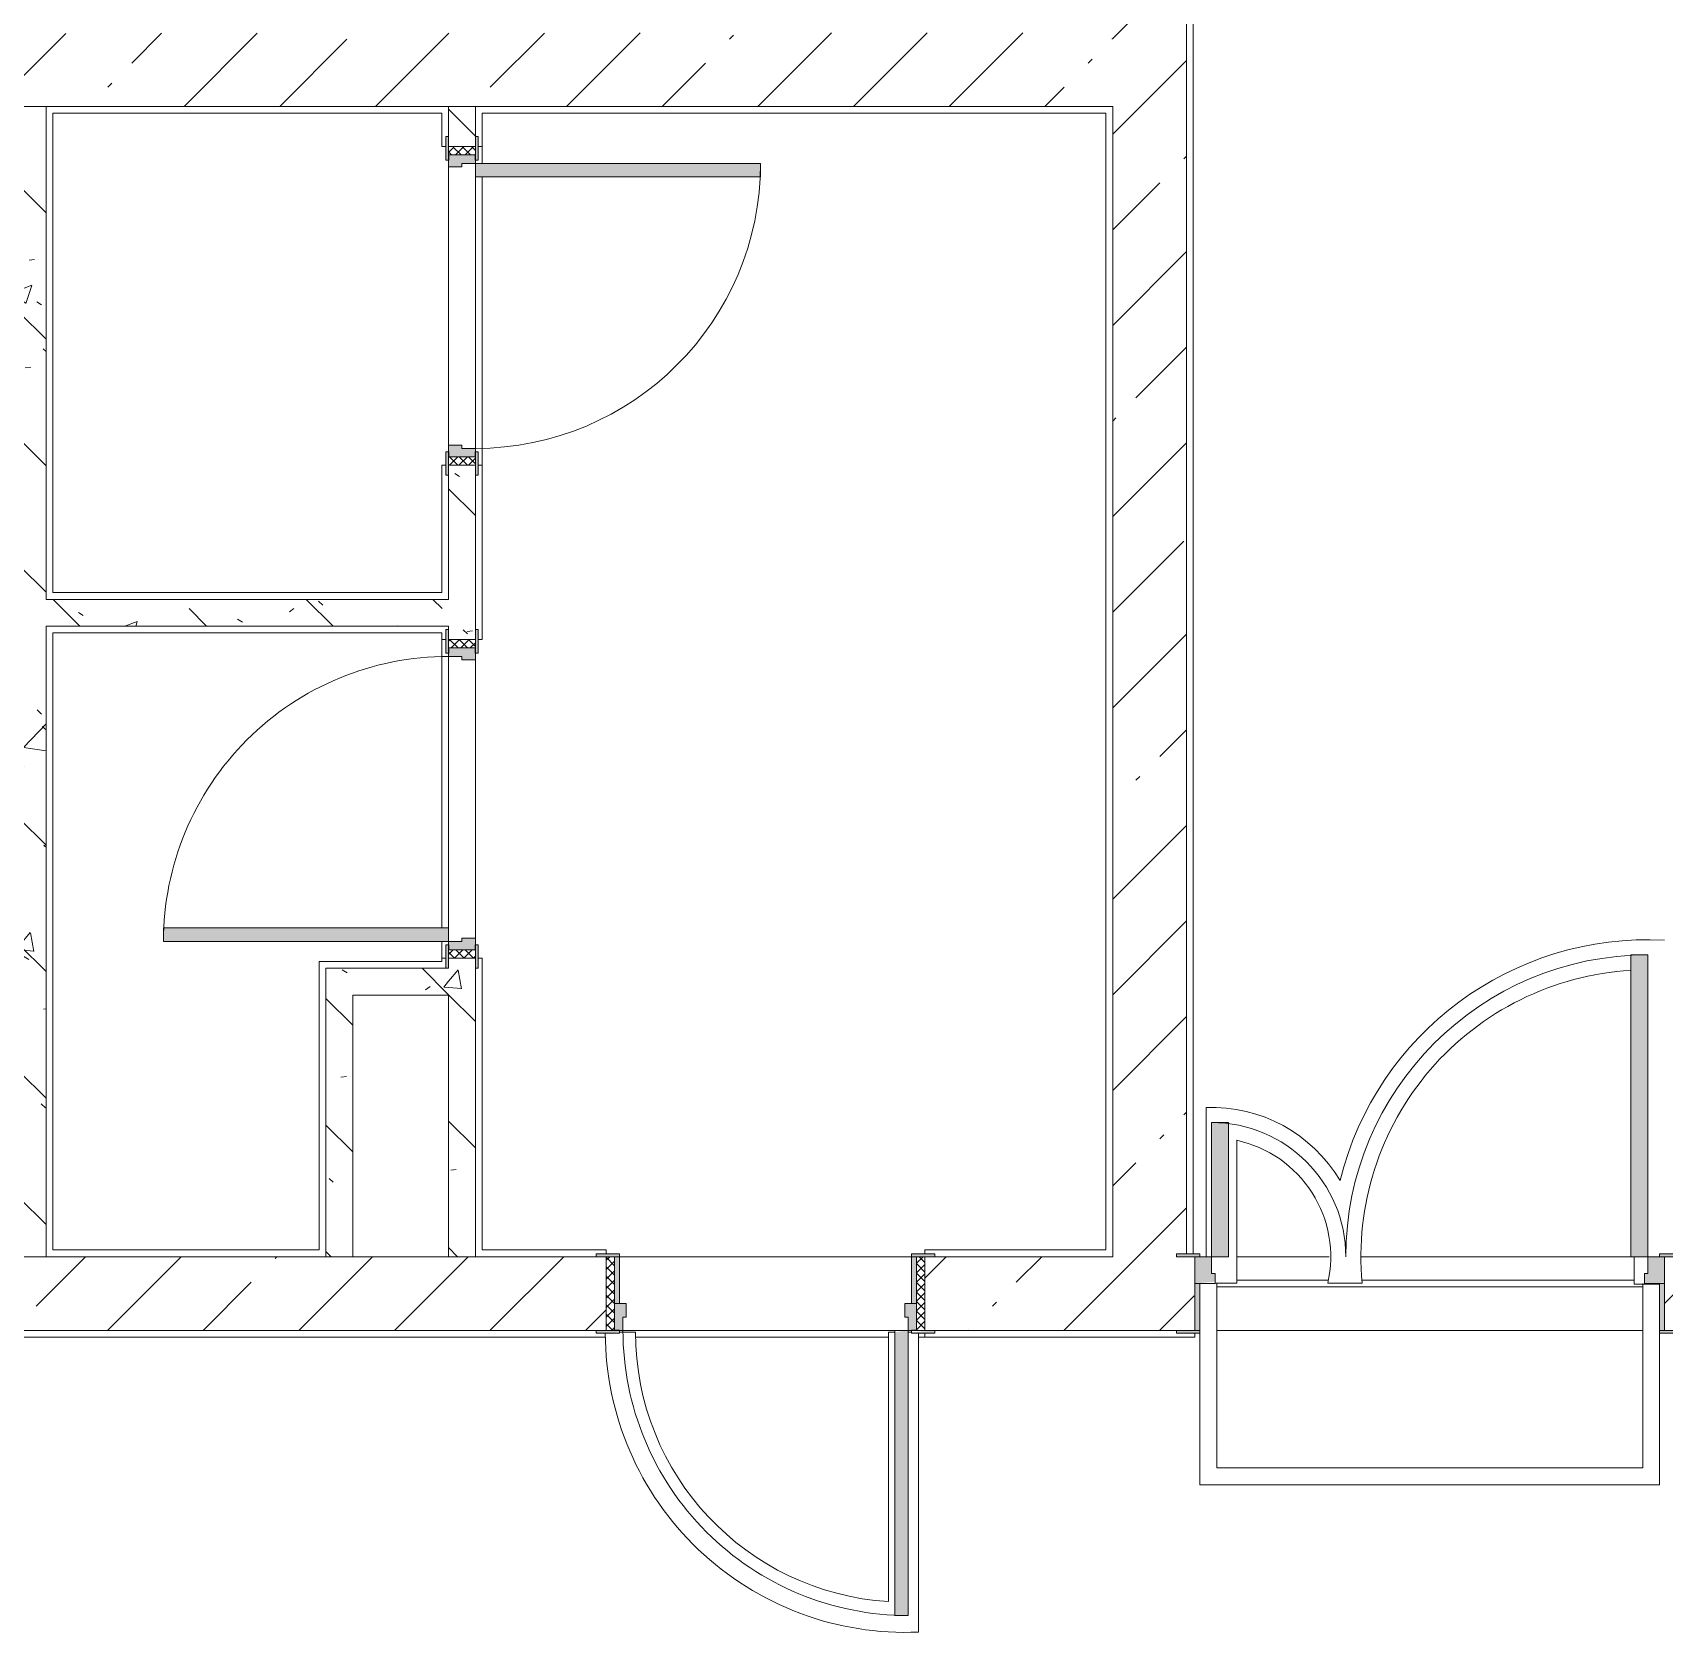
# Model space of a CAD drawing. Header units: millimetres. Extents: x -4005 to 195566, y -8553 to 29000.
# Drawn here: x 150283 to 155148, y 12500 to 17270 of the extents above; entities that cross this region are included whole.
import ezdxf

# ---------------------------------------------------------------- set-up
doc = ezdxf.new("R2010")
doc.units = ezdxf.units.MM
for name, color, linetype, lineweight, true_color in [('A-DOOR-2', 7, 'Continuous', 5, 0xaaaaaa), ('A-DOOR-3', 7, 'Continuous', 5, 0xe2e2e2), ('A-DOOR-FRAM-2', 7, 'Continuous', 5, 0xe2e2e2), ('A-DOOR-FRAM-3', 7, 'Continuous', 5, 0xaaaaaa), ('A-FLOR-2', 7, 'Continuous', 5, 0xaaaaaa), ('I-WALL-8', 7, 'Continuous', 5, 0x787878)]:
    doc.layers.add(name, color=color, linetype=linetype, lineweight=lineweight, true_color=true_color)
doc.layers.add('A-WALL', color=7, linetype='Continuous', lineweight=9)
doc.layers.add('I-WALL-6', color=7, linetype='Continuous', lineweight=5)
pattern_1 = [(45, (60693.44, 0), (-285.1231, 285.1231), []), (45, (60978.57, 0), (-285.1231, 285.1231), [504.031, -100.806, 16.764, -84.042])]
pattern_2 = [(135, (60693.44, 0), (-377.1708, -377.1708), [533.4, -88.9, 17.78, -88.9]), (135, (60693.44, 376.94), (-377.1708, -377.1708), []), (50, (60693.44, 0), (637.6445, -55.7866), [66.675, -733.425]), (355, (60693.44, 0), (-123.3494, 668.699), [53.34, -586.74]), (100.451, (60746.6, -4.65), (514.299, 612.908), [56.665, -623.315]), (46.184, (60693.44, 177.8), (948.7764, -147.15), [100.012, -1100.137]), (96.636, (60772.5, 165.5), (830.909, 865.997), [84.998, -934.973]), (351.184, (60693.4, 177.8), (830.918, 865.988), [80.01, -880.11]), (21, (60782.34, 133.35), (530.6506, -357.9283), [66.675, -733.425]), (326, (60782.34, 133.35), (216.308, 644.6585), [53.34, -586.74]), (71.451, (60826.57, 103.5), (746.9596, 286.7243), [56.665, -623.315]), (37.5, (60693.44, 0), (10.81053, 295.9426), [16.764, -562.864, 16.764, -578.866, -588.962]), (37.5, (60693.44, 0), (10.81053, 295.9426), [-1175.258, 16.764, -572.198]), (7.5, (60693.44, 0), (233.8692, 350.6318), [16.764, -322.834, 16.764, -549.529, -224.472]), (7.5, (60693.44, 0), (233.8692, 350.6318), [-905.891, 16.764, -207.708]), (327.5, (60495.2, 0), (474.5678, -20.0513), [16.764, -205.486, 16.764, -676.656, -920.115]), (327.5, (60495.2, 0), (474.5678, -20.0513), [-915.67, 16.764, -903.351]), (317.5, (60406.3, 0), (518.4522, 88.9934), [16.764, -272.161, 16.764, -443.738, -653.415]), (317.5, (60406.3, 0), (518.4522, 88.9934), [-749.427, 16.764, -636.651])]
pattern_3 = [(135, (1826.41, 104.685), (-14.14214, -14.14214), []), (225, (1826.41, 104.685), (14.14214, -14.14214), [])]
pattern_4 = [(45, (-296.384, 104.685), (-14.1421, 14.1421), []), (135, (-296.384, 104.685), (-14.1421, -14.1421), [])]

# ---------------------------------------------------------------- blocks, each defined once
blk = doc.blocks.new('110_Дверь_СКБ_2Ст - Д-1_л_Лестничная клетка EIS60 2-32142534-1_4_1_птичка')
at = {"layer": 'A-DOOR-3'}
for points in [[(612.5, 1010), (612.5, 110), (662.5, 110), (662.5, 1010), (639.9, 1010)], [(-637.5, 510), (-637.5, 110), (-587.5, 110), (-587.5, 510)], [(712.4, 30), (697.5, 30), (699.6, -110), (712.5, -110), (712.5, 30)]]:
    blk.add_hatch(color=256, dxfattribs=at).paths.add_polyline_path(points)
h = blk.add_hatch(color=256, dxfattribs=at)
h.paths.add_polyline_path([(662.5, 110), (662.5, 60), (652.5, 60), (652.5, 30), (712.5, 32.6), (712.5, 110)])
h.paths.add_polyline_path([(-637.5, 110), (-687.5, 110), (-687.2, 30), (-627.5, 35.6), (-627.5, 60), (-637.5, 60), (-637.5, 104.8)])
at = {"layer": 'A-DOOR-FRAM-2'}
for points in [[(-695.5, 118), (-742.5, 118), (-742.5, 110), (-672.5, 110), (-672.5, 118), (-687.5, 118)], [(728.3, 118), (697.5, 118), (697.5, 110), (767.5, 110), (767.5, 118), (729.9, 118)], [(-672.5, 30), (-687.5, 30), (-687.4, -110), (-672.5, -110), (-672.5, -21.5)], [(-687.4, -110), (-742.5, -110.2), (-742.5, -118), (-672.5, -118), (-674.5, -110)], [(767.5, -110), (697.5, -110), (698.9, -118), (767.5, -118)]]:
    blk.add_hatch(color=256, dxfattribs=at).paths.add_polyline_path(points)
at = {"layer": 'A-DOOR-2'}
for p, q in [((662.5, 1010), (612.5, 1010)), ((612.5, 1010), (612.5, 110)), ((662.5, 110), (662.5, 1010)), ((-637.5, 510), (-637.5, 110)), ((-587.5, 510), (-637.5, 510)), ((-587.5, 110), (-587.5, 510)), ((-637.5, 110), (-587.5, 110)), ((612.5, 110), (662.5, 110))]:
    blk.add_line(p, q, dxfattribs=at)
for centre, radius, start, end in [((662.5, 110), 900, 90, 180), ((-637.5, 110), 400, 360, 90)]:
    blk.add_arc(centre, radius, start, end, dxfattribs=at)
at = {"layer": 'A-DOOR-FRAM-3'}
for p, q in [((-672.5, 118), (-742.5, 118)), ((-742.5, 118), (-742.5, 110)), ((-742.5, 110), (-672.5, 110)), ((-637.5, 110), (-687.5, 110)), ((-687.5, 110), (-687.5, 30)), ((-672.5, 110), (-672.5, 118)), ((-637.5, 60), (-637.5, 110)), ((662.5, 110), (662.5, 60)), ((712.5, 110), (662.5, 110)), ((767.5, 118), (697.5, 118)), ((697.5, 118), (697.5, 110)), ((697.5, 110), (767.5, 110)), ((712.5, 30), (712.5, 110)), ((767.5, 110), (767.5, 118)), ((-627.5, 60), (-637.5, 60)), ((-627.5, 30), (-627.5, 60)), ((662.5, 60), (652.5, 60)), ((652.5, 60), (652.5, 30)), ((-687.5, 30), (-627.5, 30)), ((-672.5, 30), (-687.5, 30)), ((-687.5, 30), (-687.5, -110)), ((-672.5, -110), (-672.5, 30)), ((652.5, 30), (712.5, 30)), ((712.5, 30), (697.5, 30)), ((697.5, 30), (697.5, -110)), ((712.5, -110), (712.5, 30)), ((-672.5, -110), (-742.5, -110)), ((-742.5, -110), (-742.5, -118)), ((-742.5, -118), (-672.5, -118)), ((-687.5, -110), (-672.5, -110)), ((-672.5, -118), (-672.5, -110)), ((697.5, -110), (712.5, -110)), ((767.5, -110), (697.5, -110)), ((697.5, -110), (697.5, -118)), ((697.5, -118), (767.5, -118)), ((767.5, -118), (767.5, -110))]:
    blk.add_line(p, q, dxfattribs=at)
blk = doc.blocks.new('110_Дверь_СКБ_1Ст_Внутренняя1 - Д-8_п_ 950x2100h_охрана 2-32201800-1_4_1_птичка')
at = {"layer": 'A-DOOR-2'}
h = blk.add_hatch(dxfattribs=at)
h.set_pattern_fill('FP_110', color=256, style=0, pattern_type=2)
h.set_pattern_definition([(135, (1826.41, 174.685), (-14.14214, -14.14214), []), (225, (1826.41, 174.685), (14.14214, -14.14214), [])])
h.paths.add_polyline_path([(462.5, 110), (462.5, -110), (487.5, -110), (487.5, 110)])
at = {"layer": 'A-DOOR-3'}
h = blk.add_hatch(color=256, dxfattribs=at)
h.paths.add_polyline_path([(437.5, 110), (437.5, 70), (427.5, 70), (429.8, 30), (462.5, 30), (462.5, 110), (447.5, 110)])
h.paths.add_polyline_path([(-412.5, 110), (-437.5, 110), (-437.5, 30), (-402.5, 30), (-402.5, 70), (-412.5, 70)])
at = {"layer": 'A-DOOR-FRAM-2'}
for points in [[(-412.5, 960), (-412.5, 110), (-372.5, 115.3), (-372.5, 960), (-394.7, 960)], [(-443.8, 118), (-492.5, 118), (-492.5, 110), (-422.5, 115.3), (-422.5, 118), (-443.5, 118)], [(487.5, 118), (447.5, 115.3), (447.5, 110), (517.5, 110), (517.5, 118), (490, 118)], [(-437.5, 30), (-437.5, -110), (-422.5, -110), (-422.5, 30)], [(462.5, 30), (447.5, 30), (447.5, -110), (462.5, -110)], [(-422.5, -110), (-492.5, -110.2), (-492.5, -118), (-422.5, -118)], [(487.5, -110), (447.5, -110), (447.5, -118), (517.5, -118), (517.5, -110)]]:
    blk.add_hatch(color=256, dxfattribs=at).paths.add_polyline_path(points)
at = {"layer": 'A-DOOR-FRAM-3'}
h = blk.add_hatch(dxfattribs=at)
h.set_pattern_fill('FP_111', color=256, style=0, pattern_type=2)
h.set_pattern_definition([(45, (-296.384, 174.685), (-14.1421, 14.1421), []), (135, (-296.384, 174.685), (-14.1421, -14.1421), [])])
h.paths.add_polyline_path([(-462.5, 110), (-462.5, -110), (-437.5, -110), (-437.5, 110)])
at = {"layer": 'A-DOOR-2'}
for p, q in [((-412.5, 960), (-412.5, 110)), ((-372.5, 960), (-412.5, 960)), ((-372.5, 110), (-372.5, 960)), ((-412.5, 110), (-372.5, 110))]:
    blk.add_line(p, q, dxfattribs=at)
blk.add_arc((-412.5, 110), 850, 360, 90, dxfattribs=at)
at = {"layer": 'A-DOOR-FRAM-3'}
for p, q in [((-422.5, 118), (-492.5, 118)), ((-492.5, 118), (-492.5, 110)), ((-492.5, 110), (-422.5, 110)), ((-437.5, 110), (-462.5, 110)), ((-462.5, 110), (-462.5, -110)), ((-412.5, 110), (-437.5, 110)), ((-437.5, 110), (-437.5, 30)), ((-437.5, -110), (-437.5, 110)), ((-422.5, 110), (-437.5, 110)), ((-437.5, 110), (-437.5, 109)), ((-437.5, 109), (-422.5, 109)), ((-422.5, 110), (-422.5, 118)), ((-422.5, 109), (-422.5, 110)), ((-412.5, 70), (-412.5, 110)), ((437.5, 110), (437.5, 70)), ((462.5, 110), (437.5, 110)), ((517.5, 118), (447.5, 118)), ((447.5, 118), (447.5, 110)), ((462.5, 110), (447.5, 110)), ((447.5, 110), (447.5, 109)), ((447.5, 110), (517.5, 110)), ((447.5, 109), (462.5, 109)), ((462.5, 30), (462.5, 110)), ((487.5, 110), (462.5, 110)), ((462.5, 110), (462.5, -110)), ((462.5, 109), (462.5, 110)), ((487.5, -110), (487.5, 110)), ((517.5, 110), (517.5, 118)), ((-402.5, 70), (-412.5, 70)), ((-402.5, 30), (-402.5, 70)), ((437.5, 70), (427.5, 70)), ((427.5, 70), (427.5, 30)), ((-437.5, 30), (-402.5, 30)), ((-422.5, 30), (-437.5, 30)), ((-437.5, 30), (-437.5, -110)), ((-422.5, -110), (-422.5, 30)), ((427.5, 30), (462.5, 30)), ((462.5, 30), (447.5, 30)), ((447.5, 30), (447.5, -110)), ((462.5, -110), (462.5, 30)), ((-422.5, -110), (-492.5, -110)), ((-492.5, -110), (-492.5, -118)), ((-492.5, -118), (-422.5, -118)), ((-462.5, -110), (-437.5, -110)), ((-437.5, -110), (-422.5, -110)), ((-422.5, -118), (-422.5, -110)), ((447.5, -110), (462.5, -110)), ((517.5, -110), (447.5, -110)), ((447.5, -110), (447.5, -118)), ((447.5, -118), (517.5, -118)), ((462.5, -110), (487.5, -110)), ((517.5, -118), (517.5, -110))]:
    blk.add_line(p, q, dxfattribs=at)
blk = doc.blocks.new('110_Дверь_СКБ_1Ст_Внутренняя1 - Д-7_п__950x2100h_Туалет-32207265-1_4_1_птичка')
at = {"layer": 'A-DOOR-2'}
h = blk.add_hatch(dxfattribs=at)
h.set_pattern_fill('FP_73', color=256, style=0, pattern_type=2)
h.set_pattern_definition(pattern_3)
h.paths.add_polyline_path([(487.5, 40), (462.5, 40), (462.5, -40), (487.5, -40)])
at = {"layer": 'A-DOOR-3'}
h = blk.add_hatch(color=256, dxfattribs=at)
h.paths.add_polyline_path([(462.5, 40), (437.5, 40), (437.5, 0), (427.5, 0), (427.5, -40), (462.5, -40), (462.5, 16.3)])
h.paths.add_polyline_path([(-402.5, 0), (-412.5, 0), (-412.5, 40), (-437.5, 40), (-437.5, -40), (-402.5, -40), (-402.5, -16)])
at = {"layer": 'A-DOOR-FRAM-2'}
for points in [[(-372.5, 890), (-412.5, 890), (-412.5, 40), (-372.5, 40), (-372.5, 487.7)], [(-422.5, 48), (-492.5, 48), (-492.5, 40), (-422.5, 40)], [(517.5, 48), (447.5, 48), (447.5, 40), (517.5, 40)], [(-422.5, -40), (-492.5, -40), (-492.5, -48), (-422.5, -48)], [(517.5, -40), (447.5, -40), (447.5, -48), (517.5, -48)]]:
    blk.add_hatch(color=256, dxfattribs=at).paths.add_polyline_path(points)
at = {"layer": 'A-DOOR-FRAM-3'}
h = blk.add_hatch(dxfattribs=at)
h.set_pattern_fill('FP_74', color=256, style=0, pattern_type=2)
h.set_pattern_definition(pattern_4)
h.paths.add_polyline_path([(-437.5, 40), (-462.5, 40), (-460.8, -40), (-437.5, -40)])
at = {"layer": 'A-DOOR-2'}
for p, q in [((-412.5, 890), (-412.5, 40)), ((-372.5, 890), (-412.5, 890)), ((-372.5, 40), (-372.5, 890)), ((-412.5, 40), (-372.5, 40))]:
    blk.add_line(p, q, dxfattribs=at)
blk.add_arc((-412.5, 40), 850, 360, 90, dxfattribs=at)
at = {"layer": 'A-DOOR-FRAM-3'}
for p, q in [((-422.5, 48), (-492.5, 48)), ((-492.5, 48), (-492.5, 40)), ((-492.5, 40), (-422.5, 40)), ((-437.5, 40), (-462.5, 40)), ((-462.5, 40), (-462.5, -40)), ((-412.5, 40), (-437.5, 40)), ((-437.5, 40), (-437.5, -40)), ((-437.5, -40), (-437.5, 40)), ((-422.5, 40), (-437.5, 40)), ((-437.5, 40), (-437.5, 39)), ((-437.5, 39), (-422.5, 39)), ((-422.5, 40), (-422.5, 48)), ((-422.5, 39), (-422.5, 40)), ((-412.5, 0), (-412.5, 40)), ((-402.5, 0), (-412.5, 0)), ((-402.5, -40), (-402.5, 0)), ((437.5, 0), (427.5, 0)), ((427.5, 0), (427.5, -40)), ((437.5, 40), (437.5, 0)), ((462.5, 40), (437.5, 40)), ((517.5, 48), (447.5, 48)), ((447.5, 48), (447.5, 40)), ((462.5, 40), (447.5, 40)), ((447.5, 40), (447.5, 39)), ((447.5, 40), (517.5, 40)), ((447.5, 39), (462.5, 39)), ((462.5, -40), (462.5, 40)), ((487.5, 40), (462.5, 40)), ((462.5, 40), (462.5, -40)), ((462.5, 39), (462.5, 40)), ((487.5, -40), (487.5, 40)), ((517.5, 40), (517.5, 48)), ((-422.5, -40), (-492.5, -40)), ((-492.5, -40), (-492.5, -48)), ((-492.5, -48), (-422.5, -48)), ((-462.5, -40), (-437.5, -40)), ((-422.5, -39), (-437.5, -39)), ((-437.5, -39), (-437.5, -40)), ((-437.5, -40), (-402.5, -40)), ((-437.5, -40), (-422.5, -40)), ((-422.5, -40), (-422.5, -39)), ((-422.5, -48), (-422.5, -40)), ((427.5, -40), (462.5, -40)), ((462.5, -39), (447.5, -39)), ((447.5, -39), (447.5, -40)), ((447.5, -40), (462.5, -40)), ((517.5, -40), (447.5, -40)), ((447.5, -40), (447.5, -48)), ((447.5, -48), (517.5, -48)), ((462.5, -40), (462.5, -39)), ((462.5, -40), (487.5, -40)), ((517.5, -48), (517.5, -40))]:
    blk.add_line(p, q, dxfattribs=at)
blk = doc.blocks.new('110_Дверь_СКБ_1Ст_Внутренняя1 - Д-7_л__950x2100h_Туалет-32209783-1_4_1_птичка')
at = {"layer": 'A-DOOR-2'}
h = blk.add_hatch(dxfattribs=at)
h.set_pattern_fill('FP_73', color=256, style=0, pattern_type=2)
h.set_pattern_definition(pattern_3)
h.paths.add_polyline_path([(462.5, -40), (487.5, -40), (487.5, 40), (462.5, 40)])
at = {"layer": 'A-DOOR-3'}
h = blk.add_hatch(color=256, dxfattribs=at)
h.paths.add_polyline_path([(-437.5, 40), (-437.5, -40), (-402.5, -40), (-402.5, 0), (-412.5, 0), (-412.5, 40)])
h.paths.add_polyline_path([(427.5, -16), (427.5, -40), (462.5, -40), (462.5, 40), (437.5, 40), (437.5, 0), (427.5, 0)])
at = {"layer": 'A-DOOR-FRAM-2'}
for points in [[(-412.5, 890), (-412.5, 40), (-372.5, 40), (-372.5, 890)], [(-492.5, 40), (-422.5, 40), (-422.5, 48), (-492.5, 48)], [(447.5, 40), (517.5, 40), (517.5, 48), (447.5, 48)], [(-492.5, -40), (-492.5, -48), (-422.5, -48), (-422.5, -40), (-472.6, -40)], [(447.5, -48), (517.5, -48), (515.1, -40), (447.5, -40)]]:
    blk.add_hatch(color=256, dxfattribs=at).paths.add_polyline_path(points)
at = {"layer": 'A-DOOR-FRAM-3'}
h = blk.add_hatch(dxfattribs=at)
h.set_pattern_fill('FP_74', color=256, style=0, pattern_type=2)
h.set_pattern_definition(pattern_4)
h.paths.add_polyline_path([(-462.5, 40), (-462.5, -40), (-437.5, -40), (-437.5, 40)])
at = {"layer": 'A-DOOR-2'}
for p, q in [((-412.5, 890), (-412.5, 40)), ((-372.5, 890), (-412.5, 890)), ((-372.5, 40), (-372.5, 890)), ((-412.5, 40), (-372.5, 40))]:
    blk.add_line(p, q, dxfattribs=at)
blk.add_arc((-412.5, 40), 850, 360, 90, dxfattribs=at)
at = {"layer": 'A-DOOR-FRAM-3'}
for p, q in [((-422.5, 48), (-492.5, 48)), ((-492.5, 48), (-492.5, 40)), ((-492.5, 40), (-422.5, 40)), ((-437.5, 40), (-462.5, 40)), ((-462.5, 40), (-462.5, -40)), ((-412.5, 40), (-437.5, 40)), ((-437.5, 40), (-437.5, -40)), ((-437.5, -40), (-437.5, 40)), ((-422.5, 40), (-437.5, 40)), ((-437.5, 40), (-437.5, 39)), ((-437.5, 39), (-422.5, 39)), ((-422.5, 40), (-422.5, 48)), ((-422.5, 39), (-422.5, 40)), ((-412.5, 0), (-412.5, 40)), ((-402.5, 0), (-412.5, 0)), ((-402.5, -40), (-402.5, 0)), ((437.5, 0), (427.5, 0)), ((427.5, 0), (427.5, -40)), ((437.5, 40), (437.5, 0)), ((462.5, 40), (437.5, 40)), ((517.5, 48), (447.5, 48)), ((447.5, 48), (447.5, 40)), ((462.5, 40), (447.5, 40)), ((447.5, 40), (447.5, 39)), ((447.5, 40), (517.5, 40)), ((447.5, 39), (462.5, 39)), ((462.5, -40), (462.5, 40)), ((487.5, 40), (462.5, 40)), ((462.5, 40), (462.5, -40)), ((462.5, 39), (462.5, 40)), ((487.5, -40), (487.5, 40)), ((517.5, 40), (517.5, 48)), ((-422.5, -40), (-492.5, -40)), ((-492.5, -40), (-492.5, -48)), ((-492.5, -48), (-422.5, -48)), ((-462.5, -40), (-437.5, -40)), ((-422.5, -39), (-437.5, -39)), ((-437.5, -39), (-437.5, -40)), ((-437.5, -40), (-402.5, -40)), ((-437.5, -40), (-422.5, -40)), ((-422.5, -40), (-422.5, -39)), ((-422.5, -48), (-422.5, -40)), ((427.5, -40), (462.5, -40)), ((462.5, -39), (447.5, -39)), ((447.5, -39), (447.5, -40)), ((447.5, -40), (462.5, -40)), ((517.5, -40), (447.5, -40)), ((447.5, -40), (447.5, -48)), ((447.5, -48), (517.5, -48)), ((462.5, -40), (462.5, -39)), ((462.5, -40), (487.5, -40)), ((517.5, -48), (517.5, -40))]:
    blk.add_line(p, q, dxfattribs=at)

msp = doc.modelspace()

# ---------------------------------------------------------------- hatches: boundary and pattern name
at = {"layer": 'I-WALL-6'}
h = msp.add_hatch(dxfattribs=at)
h.set_pattern_fill('FP_153', color=256, style=0, pattern_type=2)
h.set_pattern_definition(pattern_1)
h.paths.add_polyline_path([(153693.4, 13620), (153693.4, 13628), (153723.4, 13628), (153723.1, 21150), (153503.4, 21150), (153503.4, 13620), (153624.4, 13620)])
h = msp.add_hatch(dxfattribs=at)
h.set_pattern_fill('FP_153', color=256, style=0, pattern_type=2)
h.set_pattern_definition(pattern_1)
h.paths.add_polyline_path([(150343.4, 17050), (153503.4, 17050), (153503.4, 17270), (147183.4, 17265.7), (147183.4, 17050), (150323.4, 17050)])
h = msp.add_hatch(dxfattribs=at)
h.set_pattern_fill('FP_153', color=256, style=0, pattern_type=2)
h.set_pattern_definition(pattern_1)
h.paths.add_polyline_path([(153483.4, 13400), (153503.4, 13400), (153503.4, 13620), (152943.4, 13620), (152943.4, 13400), (153117.5, 13400)])
h.paths.add_polyline_path([(150937.1, 13400), (151993.4, 13400), (151993.4, 13620), (150053.4, 13620), (150053.4, 13608), (150083.4, 13608), (150083.4, 13600), (150053.4, 13600), (150053.4, 13400), (150343.4, 13400)])
h = msp.add_hatch(dxfattribs=at)
h.set_pattern_fill('FP_153', color=256, style=0, pattern_type=2)
h.set_pattern_definition(pattern_1)
h.paths.add_polyline_path([(155493.4, 13400), (155493.4, 13620), (155148.4, 13620), (155148.4, 13400), (155273.4, 13400)])
h.paths.add_polyline_path([(153503.4, 13400), (153748.4, 13400), (153743.4, 13620), (153503.4, 13620)])
at = {"layer": 'I-WALL-8'}
h = msp.add_hatch(dxfattribs=at)
h.set_pattern_fill('FP_179', color=256, style=0, pattern_type=2)
h.set_pattern_definition(pattern_2)
h.paths.add_polyline_path([(150243.4, 13620), (150323.4, 13620), (150323.4, 17050), (150243.4, 17050), (150243.4, 13640)])
h = msp.add_hatch(dxfattribs=at)
h.set_pattern_fill('FP_179', color=256, style=0, pattern_type=2)
h.set_pattern_definition(pattern_2)
h.paths.add_polyline_path([(151603.4, 13620), (151603.4, 14510.1), (151523.4, 14510.1), (151523.4, 13620)])
h.paths.add_polyline_path([(151603.4, 15460.1), (151603.4, 15980.1), (151523.4, 15980.1), (151523.4, 15460.1)])
h.paths.add_polyline_path([(151523.4, 16930.1), (151603.4, 16930.1), (151603.4, 17050), (151523.4, 17050), (151523.4, 16960.1)])
h = msp.add_hatch(dxfattribs=at)
h.set_pattern_fill('FP_179', color=256, style=0, pattern_type=2)
h.set_pattern_definition(pattern_2)
h.paths.add_polyline_path([(150343.4, 15500.1), (151523.4, 15500.1), (151523.4, 15580.1), (150323.4, 15580.1), (150323.4, 15500.1)])
h = msp.add_hatch(dxfattribs=at)
h.set_pattern_fill('FP_179', color=256, style=0, pattern_type=2)
h.set_pattern_definition(pattern_2)
h.paths.add_polyline_path([(151503.4, 14400), (151523.4, 14400), (151523.4, 14480), (151157.8, 14480), (151157.8, 14400), (151237.8, 14400)])
h = msp.add_hatch(dxfattribs=at)
h.set_pattern_fill('FP_179', color=256, style=0, pattern_type=2)
h.set_pattern_definition(pattern_2)
h.paths.add_polyline_path([(151232, 13620), (151237.8, 13624.3), (151237.8, 14400), (151157.8, 14400), (151157.8, 13620)])

# ---------------------------------------------------------------- linework, layer by layer
at = {"layer": 'A-FLOR-2'}
for p, q in [((153743.4, 21130), (153743.4, 13628)), ((151503.4, 17030), (150343.4, 17030)), ((150343.4, 17030), (150343.4, 15600.1)), ((151503.4, 16930.1), (151503.4, 17030)), ((153483.4, 17030), (151623.4, 17030)), ((151623.4, 16880.1), (151623.4, 17030)), ((153483.4, 13640), (153483.4, 17030)), ((151515.4, 16930.1), (151503.4, 16930.1)), ((151623.4, 16930.1), (151611.4, 16930.1)), ((151623.4, 15460.1), (151623.4, 16840.1)), ((151503.4, 15600.1), (151503.4, 15980.1)), ((151503.4, 15980.1), (151515.4, 15980.1)), ((151611.4, 15980.1), (151623.4, 15980.1)), ((150343.4, 15600.1), (151503.4, 15600.1)), ((151503.4, 15480.1), (150343.4, 15480.1)), ((150343.4, 15480.1), (150343.4, 13640)), ((151503.4, 14600.1), (151503.4, 15480.1)), ((151515.4, 15460.1), (151503.4, 15460.1)), ((151623.4, 15460.1), (151611.4, 15460.1)), ((151503.4, 14500), (151503.4, 14560.1)), ((151137.8, 13640), (151137.8, 14500)), ((151137.8, 14500), (151503.4, 14500)), ((151503.4, 14510.1), (151515.4, 14510.1)), ((151611.4, 14510.1), (151623.4, 14510.1)), ((151623.4, 14510.1), (151623.4, 13640)), ((153781.7, 14064.7), (153781.7, 13620)), ((153873.5, 13540.9), (153873.5, 13967)), ((150343.4, 13640), (151137.8, 13640)), ((151623.4, 13640), (151993.4, 13640)), ((151993.4, 13640), (151993.4, 13628)), ((152943.4, 13628), (152943.4, 13640)), ((152943.4, 13640), (153483.4, 13640)), ((155058.1, 13620), (155058.1, 13537.9)), ((153808.1, 13540.9), (153873.5, 13540.9)), ((153813.4, 12990), (153813.4, 13540)), ((155083.4, 13530), (153813.4, 13530)), ((153873.5, 13550), (154145.8, 13550)), ((154144.6, 13541.4), (154247.1, 13541.4)), ((154246.8, 13550), (155058.1, 13550)), ((155058.1, 13537.9), (155133.4, 13537.9)), ((155083.4, 13540), (155083.4, 12990)), ((151991.6, 13380), (150037.3, 13380)), ((152080.7, 13394.7), (152033.4, 13394.7)), ((152081.7, 13380), (152834.7, 13380)), ((152853.4, 13394.7), (152834.7, 13394.7)), ((152834.7, 13394.7), (152834.7, 12591.3)), ((152903.4, 13394.7), (152893.4, 13394.7)), ((152924.7, 12500.6), (152924.7, 13392)), ((153748.4, 13380), (152924.7, 13380)), ((152943.4, 13380), (152943.4, 13392)), ((153748.4, 13392), (153748.4, 13380)), ((153763.4, 13392), (153763.4, 12940)), ((155133.4, 12940), (155133.4, 13392)), ((155083.4, 12990), (153813.4, 12990)), ((153763.4, 12940), (155133.4, 12940))]:
    msp.add_line(p, q, dxfattribs=at)
for centre, radius, start, end in [((155098.4, 13620), 945, 86.9906, 166.0951), ((155098.4, 13620), 855, 93.3556, 185.2732), ((153798.4, 13620), 445, 30.6854, 92.1597), ((153798.4, 13620), 355, 347.2117, 77.8023), ((152885.7, 13394.7), 895, 180.1742, 272.4947), ((152885.7, 13394.7), 805, 180, 266.3646)]:
    msp.add_arc(centre, radius, start, end, dxfattribs=at)
at = {"layer": 'A-WALL'}
for p, q in [((150323.4, 17050), (150243.4, 17050)), ((151603.4, 17050), (151523.4, 17050)), ((150243.4, 13620), (150323.4, 13620)), ((151157.8, 13620), (151237.8, 13620)), ((151523.4, 13620), (151603.4, 13620))]:
    msp.add_line(p, q, dxfattribs=at)
at = {"layer": 'I-WALL-6'}
for p, q in [((153723.4, 13628), (153723.4, 21150)), ((150323.4, 17050), (151523.4, 17050)), ((150323.4, 15580.1), (150323.4, 17050)), ((151523.4, 17050), (151523.4, 16960.1)), ((151603.4, 17050), (153503.4, 17050)), ((151603.4, 16960.1), (151603.4, 17050)), ((153503.4, 17050), (153503.4, 13620)), ((151523.4, 16040.1), (151523.4, 16870.1)), ((151603.4, 16840.1), (151603.4, 16030.1)), ((151523.4, 15950.1), (151523.4, 15580.1)), ((151603.4, 15490.1), (151603.4, 15950.1)), ((151523.4, 15580.1), (150323.4, 15580.1)), ((150323.4, 15500.1), (151523.4, 15500.1)), ((150323.4, 13620), (150323.4, 15500.1)), ((151523.4, 15500.1), (151523.4, 15490.1)), ((151523.4, 14600.1), (151523.4, 15410.1)), ((151603.4, 15400.1), (151603.4, 14570.1)), ((151523.4, 14480), (151157.8, 14480)), ((151157.8, 14480), (151157.8, 13620)), ((151603.4, 13620), (151603.4, 14480.1)), ((151237.8, 14400), (151523.4, 14400)), ((151237.8, 13620), (151237.8, 14400)), ((151523.4, 14400), (151523.4, 13620)), ((151157.8, 13620), (150323.4, 13620)), ((151523.4, 13620), (151237.8, 13620)), ((151963.4, 13620), (151603.4, 13620)), ((152033.4, 13620), (152903.4, 13620)), ((153503.4, 13620), (152973.4, 13620)), ((153873.5, 13620), (154148.8, 13620)), ((154244.4, 13620), (155048.4, 13620)), ((150083.4, 13400), (151963.4, 13400)), ((152853.4, 13400), (152043.4, 13400)), ((152973.4, 13400), (153503.4, 13400)), ((153503.4, 13400), (153693.4, 13400)), ((155083.4, 13400), (153813.4, 13400))]:
    msp.add_line(p, q, dxfattribs=at)

# ---------------------------------------------------------------- block references
at = {"layer": 'A-DOOR-2'}
for name, p, rotation in [('110_Дверь_СКБ_1Ст_Внутренняя1 - Д-7_п__950x2100h_Туалет-32207265-1_4_1_птичка', (151563.4, 16467.6), 270), ('110_Дверь_СКБ_1Ст_Внутренняя1 - Д-7_л__950x2100h_Туалет-32209783-1_4_1_птичка', (151563.4, 14972.6), 90), ('110_Дверь_СКБ_1Ст_Внутренняя1 - Д-8_п_ 950x2100h_охрана 2-32201800-1_4_1_птичка', (152480.9, 13510), 180)]:
    msp.add_blockref(name, p, dxfattribs=dict(at, rotation=rotation))
msp.add_blockref('110_Дверь_СКБ_2Ст - Д-1_л_Лестничная клетка EIS60 2-32142534-1_4_1_птичка', (154435.9, 13510), dxfattribs=at)

doc.saveas('drawing.dxf')
